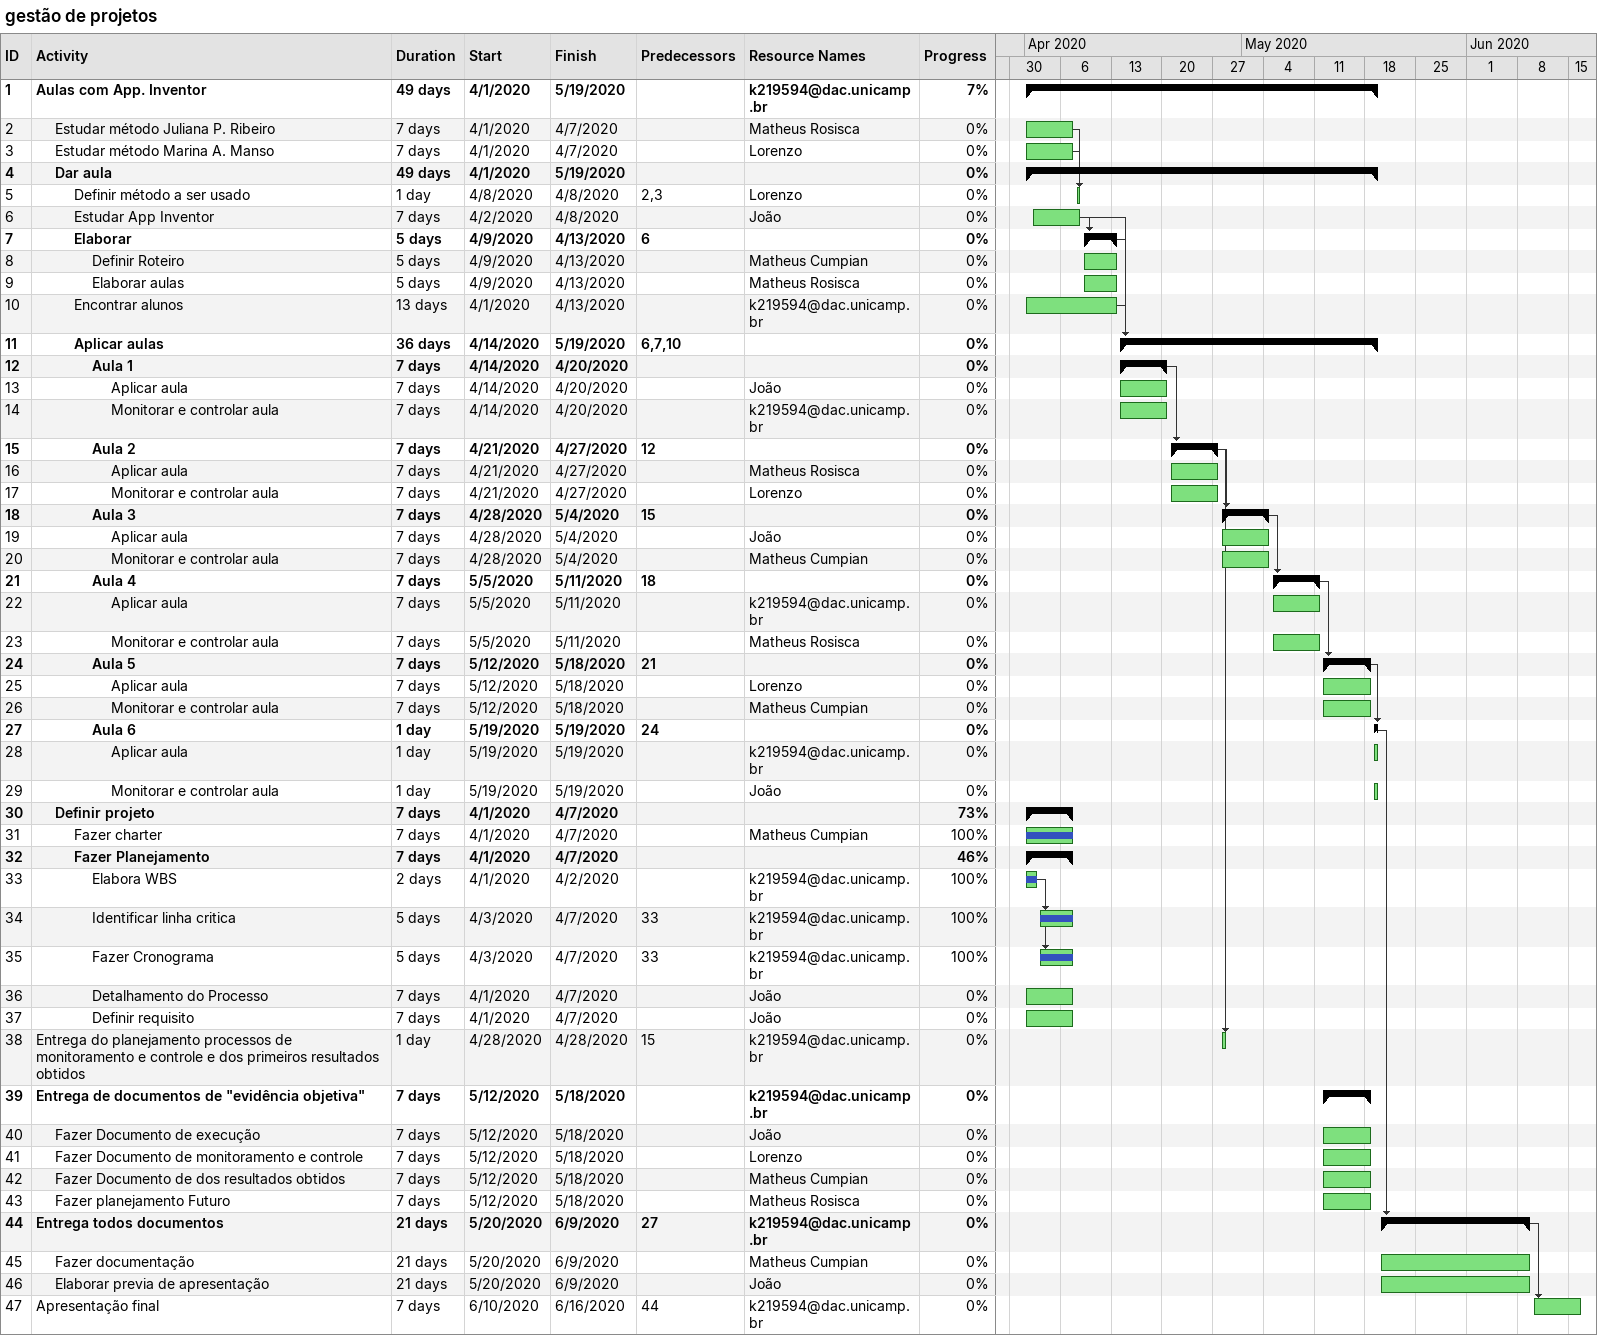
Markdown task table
gestão de projetos

| ID | Level | Task | Duration | Start | Finish | Predecessors | Resources | % complete |
|---|---|---|---|---|---|---|---|---|
| 1 | 1 | **Aulas com App. Inventor** | 49d | 2020-04-01 | 2020-05-19 |  | k219594@dac.unicamp.br | 7 |
| 2 | 2 | Estudar método Juliana P. Ribeiro | 7d | 2020-04-01 | 2020-04-07 |  | Matheus Rosisca | 0 |
| 3 | 2 | Estudar método Marina A. Manso | 7d | 2020-04-01 | 2020-04-07 |  | Lorenzo | 0 |
| 4 | 2 | **Dar aula** | 49d | 2020-04-01 | 2020-05-19 |  |  | 0 |
| 5 | 3 | Definir método a ser usado | 1d | 2020-04-08 | 2020-04-08 | 2, 3 | Lorenzo | 0 |
| 6 | 3 | Estudar App Inventor | 7d | 2020-04-02 | 2020-04-08 |  | João | 0 |
| 7 | 3 | **Elaborar** | 5d | 2020-04-09 | 2020-04-13 | 6 |  | 0 |
| 8 | 4 | Definir Roteiro | 5d | 2020-04-09 | 2020-04-13 |  | Matheus Cumpian | 0 |
| 9 | 4 | Elaborar aulas | 5d | 2020-04-09 | 2020-04-13 |  | Matheus Rosisca | 0 |
| 10 | 3 | Encontrar alunos | 13d | 2020-04-01 | 2020-04-13 |  | k219594@dac.unicamp.br | 0 |
| 11 | 3 | **Aplicar aulas** | 36d | 2020-04-14 | 2020-05-19 | 6, 7, 10 |  | 0 |
| 12 | 4 | **Aula 1** | 7d | 2020-04-14 | 2020-04-20 |  |  | 0 |
| 13 | 5 | Aplicar aula | 7d | 2020-04-14 | 2020-04-20 |  | João | 0 |
| 14 | 5 | Monitorar e controlar aula | 7d | 2020-04-14 | 2020-04-20 |  | k219594@dac.unicamp.br | 0 |
| 15 | 4 | **Aula 2** | 7d | 2020-04-21 | 2020-04-27 | 12 |  | 0 |
| 16 | 5 | Aplicar aula | 7d | 2020-04-21 | 2020-04-27 |  | Matheus Rosisca | 0 |
| 17 | 5 | Monitorar e controlar aula | 7d | 2020-04-21 | 2020-04-27 |  | Lorenzo | 0 |
| 18 | 4 | **Aula 3** | 7d | 2020-04-28 | 2020-05-04 | 15 |  | 0 |
| 19 | 5 | Aplicar aula | 7d | 2020-04-28 | 2020-05-04 |  | João | 0 |
| 20 | 5 | Monitorar e controlar aula | 7d | 2020-04-28 | 2020-05-04 |  | Matheus Cumpian | 0 |
| 21 | 4 | **Aula 4** | 7d | 2020-05-05 | 2020-05-11 | 18 |  | 0 |
| 22 | 5 | Aplicar aula | 7d | 2020-05-05 | 2020-05-11 |  | k219594@dac.unicamp.br | 0 |
| 23 | 5 | Monitorar e controlar aula | 7d | 2020-05-05 | 2020-05-11 |  | Matheus Rosisca | 0 |
| 24 | 4 | **Aula 5** | 7d | 2020-05-12 | 2020-05-18 | 21 |  | 0 |
| 25 | 5 | Aplicar aula | 7d | 2020-05-12 | 2020-05-18 |  | Lorenzo | 0 |
| 26 | 5 | Monitorar e controlar aula | 7d | 2020-05-12 | 2020-05-18 |  | Matheus Cumpian | 0 |
| 27 | 4 | **Aula 6** | 1d | 2020-05-19 | 2020-05-19 | 24 |  | 0 |
| 28 | 5 | Aplicar aula | 1d | 2020-05-19 | 2020-05-19 |  | k219594@dac.unicamp.br | 0 |
| 29 | 5 | Monitorar e controlar aula | 1d | 2020-05-19 | 2020-05-19 |  | João | 0 |
| 30 | 2 | **Definir projeto** | 7d | 2020-04-01 | 2020-04-07 |  |  | 73 |
| 31 | 3 | Fazer charter | 7d | 2020-04-01 | 2020-04-07 |  | Matheus Cumpian | 100 |
| 32 | 3 | **Fazer Planejamento** | 7d | 2020-04-01 | 2020-04-07 |  |  | 46 |
| 33 | 4 | Elabora WBS | 2d | 2020-04-01 | 2020-04-02 |  | k219594@dac.unicamp.br | 100 |
| 34 | 4 | Identificar linha critica | 5d | 2020-04-03 | 2020-04-07 | 33 | k219594@dac.unicamp.br | 100 |
| 35 | 4 | Fazer Cronograma | 5d | 2020-04-03 | 2020-04-07 | 33 | k219594@dac.unicamp.br | 100 |
| 36 | 4 | Detalhamento do Processo | 7d | 2020-04-01 | 2020-04-07 |  | João | 0 |
| 37 | 4 | Definir requisito | 7d | 2020-04-01 | 2020-04-07 |  | João | 0 |
| 38 | 1 | Entrega do planejamento processos de monitoramento e controle e dos primeiros resultados obtidos | 1d | 2020-04-28 | 2020-04-28 | 15 | k219594@dac.unicamp.br | 0 |
| 39 | 1 | **Entrega de documentos de "evidência objetiva"** | 7d | 2020-05-12 | 2020-05-18 |  | k219594@dac.unicamp.br | 0 |
| 40 | 2 | Fazer Documento de execução | 7d | 2020-05-12 | 2020-05-18 |  | João | 0 |
| 41 | 2 | Fazer Documento de monitoramento e controle | 7d | 2020-05-12 | 2020-05-18 |  | Lorenzo | 0 |
| 42 | 2 | Fazer Documento de dos resultados obtidos | 7d | 2020-05-12 | 2020-05-18 |  | Matheus Cumpian | 0 |
| 43 | 2 | Fazer planejamento Futuro | 7d | 2020-05-12 | 2020-05-18 |  | Matheus Rosisca | 0 |
| 44 | 1 | **Entrega todos documentos** | 21d | 2020-05-20 | 2020-06-09 | 27 | k219594@dac.unicamp.br | 0 |
| 45 | 2 | Fazer documentação | 21d | 2020-05-20 | 2020-06-09 |  | Matheus Cumpian | 0 |
| 46 | 2 | Elaborar previa de apresentação | 21d | 2020-05-20 | 2020-06-09 |  | João | 0 |
| 47 | 1 | Apresentação final | 7d | 2020-06-10 | 2020-06-16 | 44 | k219594@dac.unicamp.br | 0 |
